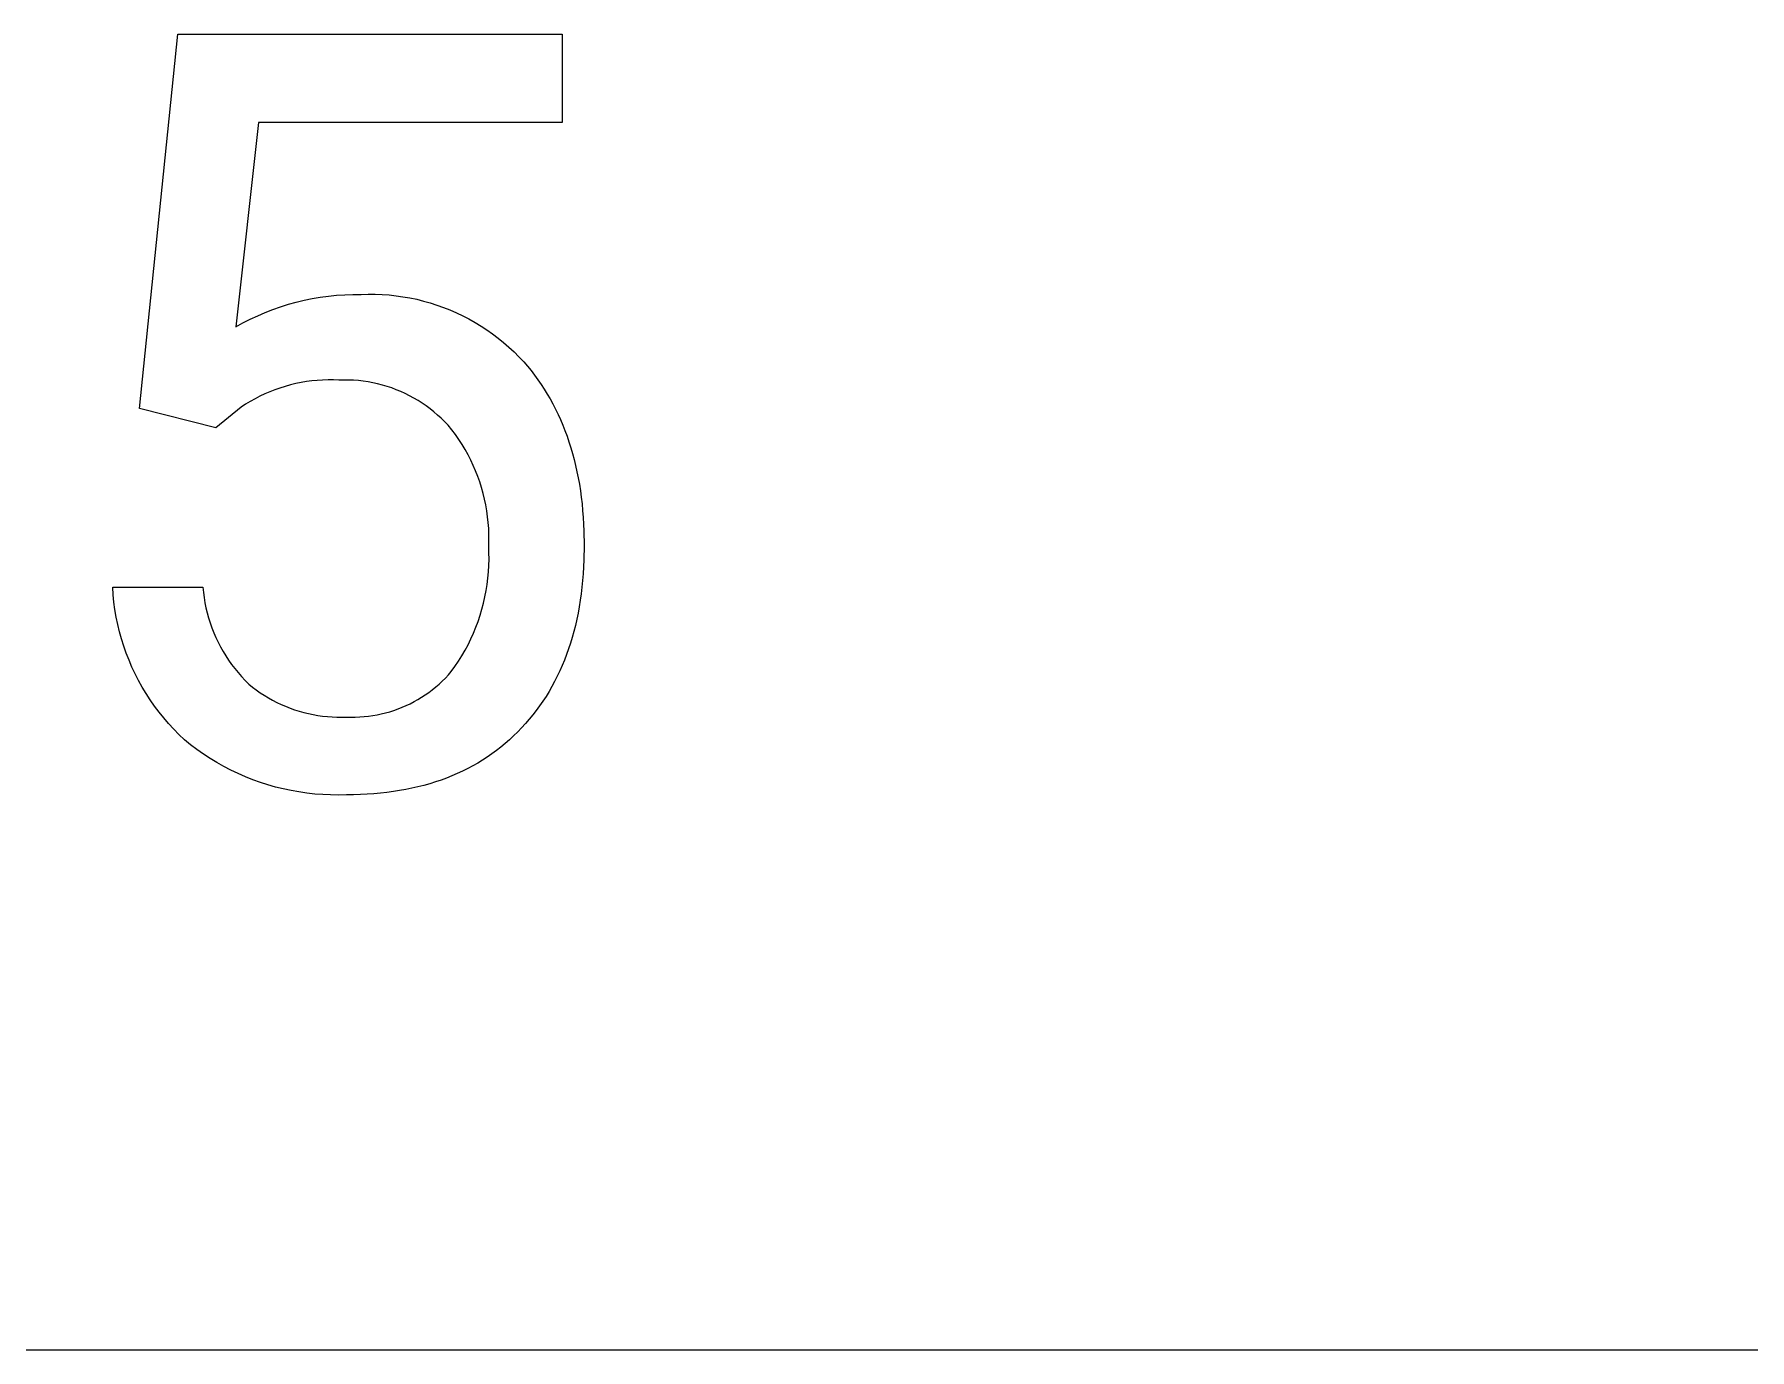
# Model space of a CAD drawing. Header units: millimetres. Extents: x 1102 to 5170, y 19 to 2862.
# Drawn here: x 4603 to 4691.2, y 246.9 to 314.5 of the extents above; entities that cross this region are included whole.
import ezdxf

# ---------------------------------------------------------------- set-up
doc = ezdxf.new("R2010")
doc.units = ezdxf.units.MM
doc.header["$MEASUREMENT"] = 0
doc.layers.add('Domyślny', color=7, linetype='Continuous', true_color=0x000000)

msp = doc.modelspace()

# ---------------------------------------------------------------- linework, layer by layer
at = {"layer": 'Domyślny', "color": 18, "lineweight": 15, "true_color": 0x000000}
for p, q in [((4608.432, 295.248), (4610.396, 314.457)), ((4610.396, 314.457), (4630.134, 314.457)), ((4630.134, 314.457), (4630.134, 309.933)), ((4614.541, 309.933), (4613.376, 299.434)), ((4630.134, 309.933), (4614.541, 309.933)), ((4615.674, 300.465), (4616.075, 300.591)), ((4616.075, 300.591), (4616.481, 300.703)), ((4616.481, 300.703), (4616.889, 300.802)), ((4616.889, 300.802), (4617.301, 300.886)), ((4617.301, 300.886), (4617.716, 300.957)), ((4617.716, 300.957), (4618.132, 301.014)), ((4618.132, 301.014), (4618.551, 301.057)), ((4618.551, 301.057), (4618.97, 301.085)), ((4618.97, 301.085), (4619.391, 301.1)), ((4619.391, 301.1), (4619.811, 301.1)), ((4619.811, 301.1), (4620.17, 301.111)), ((4620.17, 301.111), (4620.53, 301.11)), ((4620.53, 301.11), (4620.889, 301.097)), ((4620.889, 301.097), (4621.248, 301.071)), ((4621.248, 301.071), (4621.606, 301.033)), ((4621.606, 301.033), (4621.962, 300.984)), ((4621.962, 300.984), (4622.316, 300.922)), ((4622.316, 300.922), (4622.668, 300.848)), ((4622.668, 300.848), (4623.017, 300.762)), ((4623.017, 300.762), (4623.363, 300.665)), ((4623.363, 300.665), (4623.706, 300.556)), ((4623.706, 300.556), (4624.044, 300.435)), ((4613.376, 299.434), (4613.744, 299.638)), ((4613.744, 299.638), (4614.119, 299.829)), ((4614.119, 299.829), (4614.499, 300.008)), ((4614.499, 300.008), (4614.886, 300.173)), ((4614.886, 300.173), (4615.277, 300.326)), ((4615.277, 300.326), (4615.674, 300.465)), ((4624.044, 300.435), (4624.379, 300.303)), ((4624.379, 300.303), (4624.709, 300.159)), ((4624.709, 300.159), (4625.033, 300.005)), ((4625.033, 300.005), (4625.352, 299.839)), ((4625.352, 299.839), (4625.666, 299.663)), ((4625.666, 299.663), (4625.973, 299.476)), ((4625.973, 299.476), (4626.274, 299.279)), ((4626.274, 299.279), (4626.568, 299.072)), ((4626.568, 299.072), (4626.855, 298.855)), ((4626.855, 298.855), (4627.134, 298.629)), ((4627.134, 298.629), (4627.405, 298.393)), ((4627.405, 298.393), (4627.669, 298.148)), ((4627.669, 298.148), (4627.923, 297.894)), ((4627.923, 297.894), (4628.169, 297.632)), ((4628.169, 297.632), (4628.359, 297.411)), ((4628.359, 297.411), (4628.543, 297.186)), ((4628.543, 297.186), (4628.722, 296.955)), ((4615.38, 296.2), (4615.12, 296.098)), ((4615.644, 296.294), (4615.38, 296.2)), ((4615.91, 296.378), (4615.644, 296.294)), ((4616.18, 296.452), (4615.91, 296.378)), ((4616.451, 296.518), (4616.18, 296.452)), ((4616.725, 296.574), (4616.451, 296.518)), ((4617.001, 296.62), (4616.725, 296.574)), ((4617.278, 296.657), (4617.001, 296.62)), ((4617.556, 296.685), (4617.278, 296.657)), ((4617.835, 296.702), (4617.556, 296.685)), ((4618.114, 296.71), (4617.835, 296.702)), ((4618.394, 296.709), (4618.114, 296.71)), ((4618.673, 296.697), (4618.394, 296.709)), ((4618.924, 296.704), (4618.673, 296.697)), ((4619.174, 296.702), (4618.924, 296.704)), ((4619.424, 296.692), (4619.174, 296.702)), ((4619.674, 296.672), (4619.424, 296.692)), ((4619.923, 296.644), (4619.674, 296.672)), ((4620.171, 296.607), (4619.923, 296.644)), ((4620.418, 296.562), (4620.171, 296.607)), ((4620.662, 296.508), (4620.418, 296.562)), ((4620.905, 296.445), (4620.662, 296.508)), ((4621.145, 296.374), (4620.905, 296.445)), ((4621.383, 296.295), (4621.145, 296.374)), ((4621.618, 296.207), (4621.383, 296.295)), ((4621.849, 296.112), (4621.618, 296.207)), ((4622.077, 296.008), (4621.849, 296.112)), ((4628.722, 296.955), (4628.894, 296.72)), ((4628.894, 296.72), (4629.06, 296.48)), ((4629.06, 296.48), (4629.22, 296.236)), ((4629.22, 296.236), (4629.374, 295.986)), ((4612.347, 294.245), (4608.432, 295.248)), ((4613.647, 295.302), (4612.347, 294.245)), ((4613.881, 295.456), (4613.647, 295.302)), ((4614.119, 295.601), (4613.881, 295.456)), ((4614.363, 295.738), (4614.119, 295.601)), ((4614.611, 295.867), (4614.363, 295.738)), ((4614.864, 295.987), (4614.611, 295.867)), ((4615.12, 296.098), (4614.864, 295.987)), ((4622.302, 295.897), (4622.077, 296.008)), ((4622.522, 295.777), (4622.302, 295.897)), ((4622.738, 295.65), (4622.522, 295.777)), ((4622.95, 295.516), (4622.738, 295.65)), ((4623.156, 295.374), (4622.95, 295.516)), ((4623.358, 295.225), (4623.156, 295.374)), ((4629.374, 295.986), (4629.523, 295.732)), ((4629.523, 295.732), (4629.665, 295.473)), ((4629.665, 295.473), (4629.801, 295.21)), ((4623.554, 295.07), (4623.358, 295.225)), ((4623.745, 294.907), (4623.554, 295.07)), ((4623.93, 294.738), (4623.745, 294.907)), ((4624.109, 294.562), (4623.93, 294.738)), ((4624.281, 294.381), (4624.109, 294.562)), ((4624.473, 294.143), (4624.281, 294.381)), ((4629.801, 295.21), (4629.932, 294.941)), ((4629.932, 294.941), (4630.056, 294.668)), ((4630.056, 294.668), (4630.174, 294.39)), ((4630.174, 294.39), (4630.286, 294.107)), ((4624.657, 293.9), (4624.473, 294.143)), ((4624.832, 293.65), (4624.657, 293.9)), ((4624.998, 293.394), (4624.832, 293.65)), ((4630.286, 294.107), (4630.392, 293.82)), ((4630.392, 293.82), (4630.493, 293.527)), ((4630.493, 293.527), (4630.587, 293.23)), ((4625.156, 293.133), (4624.998, 293.394)), ((4625.305, 292.867), (4625.156, 293.133)), ((4625.445, 292.596), (4625.305, 292.867)), ((4625.575, 292.32), (4625.445, 292.596)), ((4630.587, 293.23), (4630.675, 292.929)), ((4630.675, 292.929), (4630.757, 292.622)), ((4630.757, 292.622), (4630.833, 292.311)), ((4625.697, 292.04), (4625.575, 292.32)), ((4625.808, 291.756), (4625.697, 292.04)), ((4625.91, 291.468), (4625.808, 291.756)), ((4630.833, 292.311), (4630.903, 291.995)), ((4630.903, 291.995), (4630.967, 291.674)), ((4626.002, 291.178), (4625.91, 291.468)), ((4626.084, 290.884), (4626.002, 291.178)), ((4626.157, 290.587), (4626.084, 290.884)), ((4630.967, 291.674), (4631.025, 291.348)), ((4631.025, 291.348), (4631.076, 291.018)), ((4631.076, 291.018), (4631.122, 290.683)), ((4626.219, 290.289), (4626.157, 290.587)), ((4626.271, 289.988), (4626.219, 290.289)), ((4626.313, 289.686), (4626.271, 289.988)), ((4631.122, 290.683), (4631.162, 290.343)), ((4631.162, 290.343), (4631.195, 289.998)), ((4631.195, 289.998), (4631.223, 289.649)), ((4626.344, 289.382), (4626.313, 289.686)), ((4626.366, 289.078), (4626.344, 289.382)), ((4626.377, 288.773), (4626.366, 289.078)), ((4631.223, 289.649), (4631.244, 289.295)), ((4631.244, 289.295), (4631.259, 288.936)), ((4626.368, 288.163), (4626.377, 288.468)), ((4626.377, 288.468), (4626.377, 288.773)), ((4631.259, 288.936), (4631.272, 288.204)), ((4631.272, 288.204), (4631.259, 287.472)), ((4626.381, 287.837), (4626.368, 288.163)), ((4626.377, 287.184), (4626.384, 287.51)), ((4626.384, 287.51), (4626.381, 287.837)), ((4631.259, 287.472), (4631.243, 287.113)), ((4626.288, 286.209), (4626.328, 286.533)), ((4626.328, 286.533), (4626.358, 286.858)), ((4626.358, 286.858), (4626.377, 287.184)), ((4631.221, 286.759), (4631.193, 286.41)), ((4631.243, 287.113), (4631.221, 286.759)), ((4607.076, 285.678), (4607.05, 286.063)), ((4607.05, 286.063), (4611.683, 286.063)), ((4607.115, 285.294), (4607.076, 285.678)), ((4611.683, 286.063), (4611.709, 285.797)), ((4611.709, 285.797), (4611.745, 285.531)), ((4626.103, 285.248), (4626.175, 285.566)), ((4626.175, 285.566), (4626.237, 285.887)), ((4626.237, 285.887), (4626.288, 286.209)), ((4631.118, 285.727), (4631.071, 285.392)), ((4631.159, 286.066), (4631.118, 285.727)), ((4631.193, 286.41), (4631.159, 286.066)), ((4607.168, 284.912), (4607.115, 285.294)), ((4607.233, 284.532), (4607.168, 284.912)), ((4611.745, 285.531), (4611.789, 285.267)), ((4611.789, 285.267), (4611.843, 285.005)), ((4611.843, 285.005), (4611.906, 284.744)), ((4611.906, 284.744), (4611.977, 284.486)), ((4625.926, 284.62), (4626.02, 284.932)), ((4626.02, 284.932), (4626.103, 285.248)), ((4630.958, 284.738), (4630.892, 284.418)), ((4631.018, 285.063), (4630.958, 284.738)), ((4631.071, 285.392), (4631.018, 285.063)), ((4607.311, 284.154), (4607.233, 284.532)), ((4607.401, 283.779), (4607.311, 284.154)), ((4607.505, 283.407), (4607.401, 283.779)), ((4611.977, 284.486), (4612.057, 284.231)), ((4612.057, 284.231), (4612.147, 283.978)), ((4612.147, 283.978), (4612.244, 283.729)), ((4625.584, 283.703), (4625.708, 284.004)), ((4625.708, 284.004), (4625.822, 284.31)), ((4625.822, 284.31), (4625.926, 284.62)), ((4630.742, 283.794), (4630.657, 283.489)), ((4630.82, 284.104), (4630.742, 283.794)), ((4630.892, 284.418), (4630.82, 284.104)), ((4607.62, 283.039), (4607.505, 283.407)), ((4607.748, 282.675), (4607.62, 283.039)), ((4612.244, 283.729), (4612.351, 283.483)), ((4612.351, 283.483), (4612.465, 283.241)), ((4612.465, 283.241), (4612.588, 283.004)), ((4612.588, 283.004), (4612.72, 282.77)), ((4625.152, 282.824), (4625.306, 283.112)), ((4625.306, 283.112), (4625.45, 283.405)), ((4625.45, 283.405), (4625.584, 283.703)), ((4630.469, 282.893), (4630.365, 282.603)), ((4630.566, 283.188), (4630.469, 282.893)), ((4630.657, 283.489), (4630.566, 283.188)), ((4607.889, 282.315), (4607.748, 282.675)), ((4608.041, 281.961), (4607.889, 282.315)), ((4612.72, 282.77), (4612.859, 282.541)), ((4612.859, 282.541), (4613.006, 282.317)), ((4613.006, 282.317), (4613.16, 282.099)), ((4613.16, 282.099), (4613.322, 281.885)), ((4624.635, 281.993), (4624.816, 282.264)), ((4624.816, 282.264), (4624.989, 282.541)), ((4624.989, 282.541), (4625.152, 282.824)), ((4630.14, 282.037), (4630.017, 281.762)), ((4630.256, 282.318), (4630.14, 282.037)), ((4630.365, 282.603), (4630.256, 282.318)), ((4608.205, 281.612), (4608.041, 281.961)), ((4608.382, 281.268), (4608.205, 281.612)), ((4608.569, 280.931), (4608.382, 281.268)), ((4613.322, 281.885), (4613.491, 281.678)), ((4613.491, 281.678), (4613.667, 281.476)), ((4613.667, 281.476), (4613.85, 281.281)), ((4613.85, 281.281), (4614.04, 281.092)), ((4623.816, 281.086), (4623.981, 281.239)), ((4623.981, 281.239), (4624.141, 281.397)), ((4624.141, 281.397), (4624.295, 281.56)), ((4624.295, 281.56), (4624.444, 281.728)), ((4624.444, 281.728), (4624.635, 281.993)), ((4629.754, 281.226), (4629.613, 280.965)), ((4629.889, 281.491), (4629.754, 281.226)), ((4630.017, 281.762), (4629.889, 281.491)), ((4608.768, 280.6), (4608.569, 280.931)), ((4608.978, 280.277), (4608.768, 280.6)), ((4609.198, 279.96), (4608.978, 280.277)), ((4614.04, 281.092), (4614.232, 280.937)), ((4614.232, 280.937), (4614.429, 280.788)), ((4614.429, 280.788), (4614.631, 280.647)), ((4614.631, 280.647), (4614.838, 280.512)), ((4614.838, 280.512), (4615.049, 280.385)), ((4615.049, 280.385), (4615.264, 280.264)), ((4615.264, 280.264), (4615.483, 280.151)), ((4622.53, 280.186), (4622.726, 280.296)), ((4622.726, 280.296), (4622.918, 280.412)), ((4622.918, 280.412), (4623.107, 280.535)), ((4623.107, 280.535), (4623.291, 280.664)), ((4623.291, 280.664), (4623.47, 280.799)), ((4623.47, 280.799), (4623.645, 280.94)), ((4623.645, 280.94), (4623.816, 281.086)), ((4629.312, 280.459), (4629.152, 280.213)), ((4629.466, 280.709), (4629.312, 280.459)), ((4629.613, 280.965), (4629.466, 280.709)), ((4609.43, 279.651), (4609.198, 279.96)), ((4609.671, 279.35), (4609.43, 279.651)), ((4615.483, 280.151), (4615.706, 280.045)), ((4615.706, 280.045), (4615.933, 279.947)), ((4615.933, 279.947), (4616.162, 279.857)), ((4616.162, 279.857), (4616.394, 279.774)), ((4616.394, 279.774), (4616.629, 279.699)), ((4616.629, 279.699), (4616.867, 279.632)), ((4616.867, 279.632), (4617.106, 279.574)), ((4617.106, 279.574), (4617.348, 279.523)), ((4617.348, 279.523), (4617.591, 279.48)), ((4617.591, 279.48), (4617.835, 279.446)), ((4617.835, 279.446), (4618.08, 279.42)), ((4618.08, 279.42), (4618.326, 279.402)), ((4618.326, 279.402), (4618.573, 279.392)), ((4618.573, 279.392), (4618.819, 279.391)), ((4618.819, 279.391), (4619.066, 279.398)), ((4619.066, 279.398), (4619.291, 279.392)), ((4619.291, 279.392), (4619.515, 279.393)), ((4619.515, 279.393), (4619.74, 279.401)), ((4619.74, 279.401), (4619.964, 279.418)), ((4619.964, 279.418), (4620.187, 279.441)), ((4620.187, 279.441), (4620.41, 279.473)), ((4620.41, 279.473), (4620.631, 279.511)), ((4620.631, 279.511), (4620.851, 279.558)), ((4620.851, 279.558), (4621.07, 279.611)), ((4621.07, 279.611), (4621.286, 279.672)), ((4621.286, 279.672), (4621.5, 279.74)), ((4621.5, 279.74), (4621.712, 279.815)), ((4621.712, 279.815), (4621.921, 279.898)), ((4621.921, 279.898), (4622.127, 279.987)), ((4622.127, 279.987), (4622.33, 280.083)), ((4622.33, 280.083), (4622.53, 280.186)), ((4628.635, 279.505), (4628.45, 279.279)), ((4628.813, 279.736), (4628.635, 279.505)), ((4628.986, 279.972), (4628.813, 279.736)), ((4629.152, 280.213), (4628.986, 279.972)), ((4609.923, 279.058), (4609.671, 279.35)), ((4610.184, 278.774), (4609.923, 279.058)), ((4610.455, 278.499), (4610.184, 278.774)), ((4610.735, 278.233), (4610.455, 278.499)), ((4627.858, 278.631), (4627.649, 278.427)), ((4628.061, 278.843), (4627.858, 278.631)), ((4628.258, 279.059), (4628.061, 278.843)), ((4628.45, 279.279), (4628.258, 279.059)), ((4611.053, 277.976), (4610.735, 278.233)), ((4611.38, 277.73), (4611.053, 277.976)), ((4611.714, 277.494), (4611.38, 277.73)), ((4626.766, 277.675), (4626.532, 277.504)), ((4626.994, 277.853), (4626.766, 277.675)), ((4627.218, 278.038), (4626.994, 277.853)), ((4627.436, 278.229), (4627.218, 278.038)), ((4627.649, 278.427), (4627.436, 278.229)), ((4612.057, 277.27), (4611.714, 277.494)), ((4612.407, 277.058), (4612.057, 277.27)), ((4612.763, 276.858), (4612.407, 277.058)), ((4613.126, 276.669), (4612.763, 276.858)), ((4625.289, 276.748), (4625.025, 276.617)), ((4625.547, 276.886), (4625.289, 276.748)), ((4625.801, 277.03), (4625.547, 276.886)), ((4626.05, 277.181), (4625.801, 277.03)), ((4626.294, 277.339), (4626.05, 277.181)), ((4626.532, 277.504), (4626.294, 277.339)), ((4613.496, 276.493), (4613.126, 276.669)), ((4613.871, 276.329), (4613.496, 276.493)), ((4614.251, 276.178), (4613.871, 276.329)), ((4614.636, 276.04), (4614.251, 276.178)), ((4615.026, 275.915), (4614.636, 276.04)), ((4615.419, 275.803), (4615.026, 275.915)), ((4623.038, 275.887), (4622.735, 275.81)), ((4623.337, 275.971), (4623.038, 275.887)), ((4623.631, 276.062), (4623.337, 275.971)), ((4623.92, 276.16), (4623.631, 276.062)), ((4624.204, 276.264), (4623.92, 276.16)), ((4624.482, 276.375), (4624.204, 276.264)), ((4624.756, 276.492), (4624.482, 276.375)), ((4625.025, 276.617), (4624.756, 276.492)), ((4615.816, 275.704), (4615.419, 275.803)), ((4616.216, 275.619), (4615.816, 275.704)), ((4616.619, 275.547), (4616.216, 275.619)), ((4617.024, 275.489), (4616.619, 275.547)), ((4617.431, 275.444), (4617.024, 275.489)), ((4617.839, 275.413), (4617.431, 275.444)), ((4618.248, 275.396), (4617.839, 275.413)), ((4618.657, 275.392), (4618.248, 275.396)), ((4619.066, 275.402), (4618.657, 275.392)), ((4619.424, 275.405), (4619.066, 275.402)), ((4619.777, 275.415), (4619.424, 275.405)), ((4620.126, 275.432), (4619.777, 275.415)), ((4620.469, 275.456), (4620.126, 275.432)), ((4620.808, 275.486), (4620.469, 275.456)), ((4621.141, 275.523), (4620.808, 275.486)), ((4621.47, 275.567), (4621.141, 275.523)), ((4621.793, 275.618), (4621.47, 275.567)), ((4622.112, 275.675), (4621.793, 275.618)), ((4622.426, 275.739), (4622.112, 275.675)), ((4622.735, 275.81), (4622.426, 275.739)), ((3632.562, 246.908), (5169.928, 246.908))]:
    msp.add_line(p, q, dxfattribs=at)

doc.saveas('drawing.dxf')
